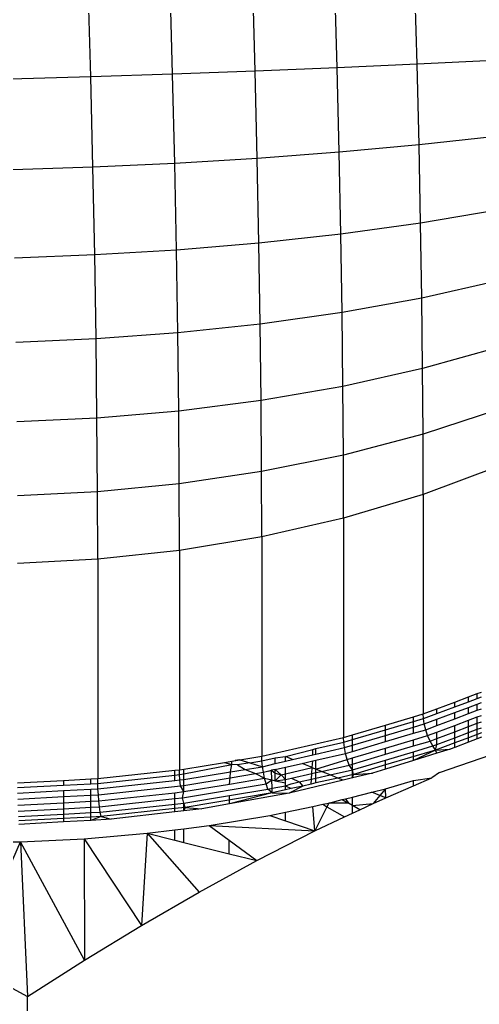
# Model space of a CAD drawing. Header units: millimetres. Extents: x 153 to 4750, y 92 to 3343.
# Drawn here: x 3676.73 to 3680.58, y 2009.88 to 2018.12 of the extents above; entities that cross this region are included whole.
import ezdxf

# ---------------------------------------------------------------- set-up
doc = ezdxf.new("R2010")
doc.units = ezdxf.units.MM

msp = doc.modelspace()

# ---------------------------------------------------------------- linework, layer by layer
for p, q in [((3677.322, 2017.644), (3677.3004, 2018.412)), ((3678.0083, 2017.6664), (3677.9869, 2018.4246)), ((3678.6998, 2017.6915), (3678.679, 2018.4329)), ((3679.3867, 2017.7192), (3679.3665, 2018.4362)), ((3680.0574, 2017.7492), (3680.0382, 2018.4342)), ((3679.3867, 2017.7192), (3678.6998, 2017.6915)), ((3680.0574, 2017.7492), (3679.3867, 2017.7192)), ((3679.4037, 2017.0124), (3679.3867, 2017.7192)), ((3680.7007, 2017.7812), (3680.0574, 2017.7492)), ((3680.0737, 2017.074), (3680.0574, 2017.7492)), ((3677.322, 2017.644), (3676.65, 2017.6243)), ((3678.0083, 2017.6664), (3677.322, 2017.644)), ((3677.3403, 2016.8869), (3677.322, 2017.644)), ((3678.6998, 2017.6915), (3678.0083, 2017.6664)), ((3678.0263, 2016.9189), (3678.0083, 2017.6664)), ((3678.7175, 2016.9607), (3678.6998, 2017.6915)), ((3680.716, 2017.1449), (3680.0737, 2017.074)), ((3680.0737, 2017.074), (3679.4037, 2017.0124)), ((3680.0869, 2016.4184), (3680.0737, 2017.074)), ((3679.4037, 2017.0124), (3678.7175, 2016.9607)), ((3679.4175, 2016.3262), (3679.4037, 2017.0124)), ((3677.3403, 2016.8869), (3676.6684, 2016.8641)), ((3678.0263, 2016.9189), (3677.3403, 2016.8869)), ((3677.355, 2016.1518), (3677.3403, 2016.8869)), ((3678.7175, 2016.9607), (3678.0263, 2016.9189)), ((3678.0409, 2016.1932), (3678.0263, 2016.9189)), ((3678.7318, 2016.2512), (3678.7175, 2016.9607)), ((3680.7285, 2016.5272), (3680.0869, 2016.4184)), ((3680.0869, 2016.4184), (3679.4175, 2016.3262)), ((3680.0969, 2015.7914), (3680.0869, 2016.4184)), ((3679.4175, 2016.3262), (3678.7318, 2016.2512)), ((3679.428, 2015.67), (3679.4175, 2016.3262)), ((3678.7318, 2016.2512), (3678.0409, 2016.1932)), ((3678.7426, 2015.5726), (3678.7318, 2016.2512)), ((3677.355, 2016.1518), (3676.6833, 2016.1261)), ((3678.0409, 2016.1932), (3677.355, 2016.1518)), ((3677.3663, 2015.4489), (3677.355, 2016.1518)), ((3678.052, 2015.4992), (3678.0409, 2016.1932)), ((3680.7379, 2015.9364), (3680.0969, 2015.7914)), ((3680.0969, 2015.7914), (3679.428, 2015.67)), ((3680.1039, 2015.2003), (3680.0969, 2015.7914)), ((3679.428, 2015.67), (3678.7426, 2015.5726)), ((3679.4353, 2015.0512), (3679.428, 2015.67)), ((3678.7426, 2015.5726), (3678.052, 2015.4992)), ((3678.7502, 2014.9328), (3678.7426, 2015.5726)), ((3678.052, 2015.4992), (3677.3663, 2015.4489)), ((3678.0597, 2014.8448), (3678.052, 2015.4992)), ((3677.3663, 2015.4489), (3676.6946, 2015.4203)), ((3677.3741, 2014.7861), (3677.3663, 2015.4489)), ((3680.7445, 2015.3795), (3680.1039, 2015.2003)), ((3680.1039, 2015.2003), (3679.4353, 2015.0512)), ((3680.1079, 2014.6507), (3680.1039, 2015.2003)), ((3679.4353, 2015.0512), (3678.7502, 2014.9328)), ((3679.4395, 2014.4759), (3679.4353, 2015.0512)), ((3678.7502, 2014.9328), (3678.0597, 2014.8448)), ((3678.7545, 2014.338), (3678.7502, 2014.9328)), ((3678.0597, 2014.8448), (3677.3741, 2014.7861)), ((3678.0641, 2014.2364), (3678.0597, 2014.8448)), ((3680.7483, 2014.8615), (3680.1079, 2014.6507)), ((3677.3741, 2014.7861), (3676.7024, 2014.7549)), ((3677.3786, 2014.1698), (3677.3741, 2014.7861)), ((3680.1079, 2014.6507), (3679.4395, 2014.4759)), ((3680.1092, 2014.1464), (3680.1079, 2014.6507)), ((3679.4395, 2014.4759), (3678.7545, 2014.338)), ((3679.4408, 2013.948), (3679.4395, 2014.4759)), ((3678.7545, 2014.338), (3678.0641, 2014.2364)), ((3678.7559, 2013.7921), (3678.7545, 2014.338)), ((3680.7495, 2014.3863), (3680.1092, 2014.1464)), ((3677.3786, 2014.1698), (3676.7069, 2014.1361)), ((3678.0641, 2014.2364), (3677.3786, 2014.1698)), ((3677.3801, 2013.6044), (3677.3786, 2014.1698)), ((3678.0656, 2013.6781), (3678.0641, 2014.2364)), ((3680.1092, 2014.1464), (3679.4408, 2013.948)), ((3680.1092, 2014.1464), (3680.1092, 2012.3092)), ((3679.4408, 2013.948), (3678.7559, 2013.7921)), ((3679.4408, 2013.948), (3679.4408, 2012.1109)), ((3678.7559, 2013.7921), (3678.0656, 2013.6781)), ((3678.7559, 2013.7921), (3678.7559, 2011.955)), ((3678.0656, 2013.6781), (3677.3801, 2013.6044)), ((3678.0656, 2013.6781), (3678.0656, 2011.841)), ((3677.3801, 2013.6044), (3676.7084, 2013.5684)), ((3677.3801, 2013.6044), (3677.3801, 2011.7673)), ((3680.3725, 2012.4079), (3680.4883, 2012.4513)), ((3680.4883, 2012.4513), (3680.5619, 2012.4789)), ((3680.4883, 2012.4113), (3680.4883, 2012.4513)), ((3680.4883, 2012.4113), (3680.5619, 2012.4389)), ((3680.5619, 2012.4789), (3680.596, 2012.4917)), ((3680.5619, 2012.4389), (3680.5619, 2012.4789)), ((3680.5619, 2012.4389), (3680.596, 2012.4517)), ((3680.1092, 2012.3092), (3680.2233, 2012.352)), ((3680.2233, 2012.352), (3680.3725, 2012.4079)), ((3680.2233, 2012.312), (3680.3725, 2012.3679)), ((3680.2233, 2012.312), (3680.2233, 2012.352)), ((3680.3725, 2012.3679), (3680.4883, 2012.4113)), ((3680.3725, 2012.3679), (3680.3725, 2012.4079)), ((3680.3725, 2012.3207), (3680.4883, 2012.3641)), ((3680.4883, 2012.3641), (3680.5619, 2012.3917)), ((3680.4883, 2012.3116), (3680.4883, 2012.3641)), ((3680.5619, 2012.3917), (3680.596, 2012.4045)), ((3680.5619, 2012.3392), (3680.5619, 2012.3917)), ((3680.5619, 2012.3392), (3680.596, 2012.352)), ((3679.7931, 2012.2154), (3680.0275, 2012.285)), ((3680.0275, 2012.285), (3680.1092, 2012.3092)), ((3680.0275, 2012.2451), (3680.0275, 2012.285)), ((3680.0275, 2012.2451), (3680.1113, 2012.27)), ((3680.1113, 2012.27), (3680.1092, 2012.3092)), ((3680.1113, 2012.27), (3680.2233, 2012.312)), ((3680.118, 2012.2253), (3680.1113, 2012.27)), ((3680.118, 2012.2253), (3680.2233, 2012.2648)), ((3680.2233, 2012.2648), (3680.3725, 2012.3207)), ((3680.2233, 2012.2123), (3680.3725, 2012.2682)), ((3680.2233, 2012.2123), (3680.2233, 2012.2648)), ((3680.3725, 2012.2682), (3680.3725, 2012.3207)), ((3680.3725, 2012.2682), (3680.4883, 2012.3116)), ((3680.4883, 2012.3116), (3680.5619, 2012.3392)), ((3680.4883, 2012.2566), (3680.5619, 2012.2843)), ((3680.5619, 2012.2843), (3680.596, 2012.297)), ((3680.5619, 2012.2303), (3680.5619, 2012.2843)), ((3679.5171, 2012.1335), (3679.7931, 2012.2154)), ((3679.7931, 2012.1756), (3680.0275, 2012.2451)), ((3679.7931, 2012.1756), (3679.7931, 2012.2154)), ((3679.7931, 2012.1289), (3680.0275, 2012.1985)), ((3680.0274, 2012.1469), (3680.0275, 2012.1985)), ((3680.0275, 2012.1985), (3680.0275, 2012.2451)), ((3680.0275, 2012.1985), (3680.118, 2012.2253)), ((3680.1296, 2012.1772), (3680.118, 2012.2253)), ((3680.1296, 2012.1772), (3680.2233, 2012.2123)), ((3680.2233, 2012.1573), (3680.3725, 2012.2132)), ((3680.3725, 2012.2132), (3680.4883, 2012.2566)), ((3680.3725, 2012.1593), (3680.3725, 2012.2132)), ((3680.3725, 2012.1593), (3680.4883, 2012.2027)), ((3680.4883, 2012.2027), (3680.4883, 2012.2566)), ((3680.4883, 2012.2027), (3680.5619, 2012.2303)), ((3680.4883, 2012.1529), (3680.4883, 2012.2027)), ((3680.4883, 2012.1529), (3680.5619, 2012.1805)), ((3680.5619, 2012.2303), (3680.596, 2012.243)), ((3680.5619, 2012.1805), (3680.5619, 2012.2303)), ((3680.5619, 2012.1805), (3680.596, 2012.1933)), ((3680.5619, 2012.1376), (3680.5619, 2012.1805)), ((3678.7559, 2011.955), (3679.4408, 2012.1109)), ((3679.4408, 2012.1109), (3679.5171, 2012.1335)), ((3679.4425, 2012.0716), (3679.4408, 2012.1109)), ((3679.5171, 2012.0937), (3679.7931, 2012.1756)), ((3679.5171, 2012.0937), (3679.5171, 2012.1335)), ((3679.5171, 2012.047), (3679.7931, 2012.1289)), ((3679.7931, 2012.1289), (3679.7931, 2012.1756)), ((3679.7931, 2012.0773), (3680.0274, 2012.1469)), ((3679.7931, 2012.0773), (3679.7931, 2012.1289)), ((3680.0274, 2012.1469), (3680.1296, 2012.1772)), ((3680.0274, 2012.0932), (3680.1459, 2012.1283)), ((3680.1459, 2012.1283), (3680.1296, 2012.1772)), ((3680.1459, 2012.1283), (3680.2233, 2012.1573)), ((3680.1659, 2012.0818), (3680.1459, 2012.1283)), ((3680.1659, 2012.0818), (3680.2233, 2012.1033)), ((3680.2233, 2012.1033), (3680.3725, 2012.1593)), ((3680.2233, 2012.1033), (3680.2233, 2012.1573)), ((3680.2233, 2012.0536), (3680.3725, 2012.1095)), ((3680.2233, 2012.0536), (3680.2233, 2012.1033)), ((3680.3725, 2012.1095), (3680.3725, 2012.1593)), ((3680.3725, 2012.1095), (3680.4883, 2012.1529)), ((3680.4883, 2012.11), (3680.3725, 2012.0666)), ((3680.3725, 2012.0666), (3680.3725, 2012.1095)), ((3680.4883, 2012.11), (3680.4883, 2012.1529)), ((3680.5619, 2012.1376), (3680.4883, 2012.11)), ((3680.4883, 2012.0733), (3680.4883, 2012.11)), ((3680.5619, 2012.1016), (3680.4883, 2012.0733)), ((3680.596, 2012.1504), (3680.5619, 2012.1376)), ((3680.5619, 2012.1016), (3680.5619, 2012.1376)), ((3680.596, 2012.1147), (3680.5619, 2012.1016)), ((3679.1826, 2012.0124), (3679.2093, 2012.0185)), ((3679.2093, 2012.0185), (3679.4425, 2012.0716)), ((3679.2093, 2011.9722), (3679.448, 2012.0265)), ((3679.2093, 2011.9722), (3679.2093, 2012.0185)), ((3679.4425, 2012.0716), (3679.5171, 2012.0937)), ((3679.448, 2012.0265), (3679.4425, 2012.0716)), ((3679.448, 2012.0265), (3679.5171, 2012.047)), ((3679.4576, 2011.9778), (3679.448, 2012.0265)), ((3679.517, 2011.9954), (3679.7931, 2012.0773)), ((3679.517, 2011.9954), (3679.5171, 2012.047)), ((3679.517, 2011.9417), (3679.7931, 2012.0236)), ((3679.5171, 2012.047), (3679.5171, 2012.0937)), ((3679.7931, 2012.0236), (3680.0274, 2012.0932)), ((3679.7931, 2011.9712), (3680.0274, 2012.0407)), ((3679.7931, 2011.9712), (3679.7931, 2012.0236)), ((3680.0274, 2012.0407), (3680.0274, 2012.0932)), ((3680.0274, 2012.0407), (3680.1659, 2012.0818)), ((3680.0274, 2011.9928), (3680.1884, 2012.0405)), ((3680.1884, 2012.0405), (3680.1659, 2012.0818)), ((3680.1884, 2012.0405), (3680.2233, 2012.0536)), ((3680.2117, 2012.0064), (3680.1884, 2012.0405)), ((3680.3725, 2012.0666), (3680.2117, 2012.0064)), ((3680.2117, 2012.0064), (3680.2233, 2012.0536)), ((3680.3725, 2012.0288), (3680.3347, 2012.0143)), ((3680.4883, 2012.0733), (3680.3725, 2012.0288)), ((3680.3725, 2012.0288), (3680.3725, 2012.0666)), ((3678.5702, 2011.9243), (3678.7559, 2011.955)), ((3678.7573, 2011.9156), (3678.7559, 2011.955)), ((3678.7573, 2011.9156), (3678.8669, 2011.9405)), ((3678.8669, 2011.9405), (3678.9543, 2011.9525)), ((3678.8669, 2011.8942), (3678.8669, 2011.9405)), ((3678.9543, 2011.9525), (3679.1826, 2012.0124)), ((3678.9543, 2011.9141), (3678.9543, 2011.9525)), ((3679.0143, 2011.9278), (3678.9543, 2011.9525)), ((3679.0143, 2011.9278), (3679.1826, 2011.9661)), ((3679.1826, 2011.9661), (3679.1826, 2012.0124)), ((3679.1826, 2011.9661), (3679.2093, 2011.9722)), ((3679.2093, 2011.9213), (3679.4576, 2011.9778)), ((3679.4576, 2011.9778), (3679.517, 2011.9954)), ((3679.471, 2011.9281), (3679.4576, 2011.9778)), ((3679.471, 2011.9281), (3679.517, 2011.9417)), ((3679.517, 2011.8893), (3679.7931, 2011.9712)), ((3679.517, 2011.8893), (3679.517, 2011.9417)), ((3680.2117, 2012.0064), (3679.7931, 2011.8821)), ((3679.7931, 2011.9232), (3680.0274, 2011.9928)), ((3680.2117, 2012.0064), (3680.0274, 2011.9192)), ((3680.0274, 2011.9192), (3680.0274, 2011.9928)), ((3680.2233, 2011.9798), (3680.0274, 2011.9192)), ((3680.2117, 2012.0064), (3680.3347, 2012.0143)), ((3680.2233, 2011.9798), (3680.2117, 2012.0064)), ((3680.3347, 2012.0143), (3680.2233, 2011.9798)), ((3680.2442, 2011.8174), (3680.6766, 2011.967)), ((3678.1018, 2011.847), (3678.444, 2011.9035)), ((3678.1018, 2011.8073), (3678.5042, 2011.8853)), ((3678.444, 2011.9035), (3678.5042, 2011.9134)), ((3678.444, 2011.9035), (3678.5042, 2011.8853)), ((3678.4947, 2011.8239), (3678.5042, 2011.8853)), ((3678.5042, 2011.9134), (3678.5702, 2011.9243)), ((3678.5042, 2011.8853), (3678.5042, 2011.9134)), ((3678.5527, 2011.8818), (3678.5042, 2011.8853)), ((3678.5702, 2011.9243), (3678.5337, 2011.9183)), ((3678.6553, 2011.8987), (3678.5527, 2011.8818)), ((3678.5527, 2011.8818), (3678.6151, 2011.8432)), ((3678.5702, 2011.9243), (3678.6553, 2011.8987)), ((3678.6151, 2011.8432), (3678.7621, 2011.8666)), ((3678.6553, 2011.8987), (3678.7573, 2011.9156)), ((3678.6553, 2011.8987), (3678.7621, 2011.8666)), ((3678.7621, 2011.8666), (3678.7573, 2011.9156)), ((3678.7621, 2011.8666), (3678.8669, 2011.8942)), ((3678.769, 2011.821), (3678.7621, 2011.8666)), ((3678.8668, 2011.8433), (3678.9543, 2011.8632)), ((3678.8669, 2011.8942), (3678.9543, 2011.9141)), ((3678.9543, 2011.9141), (3679.0143, 2011.9278)), ((3678.9543, 2011.8632), (3679.0939, 2011.895)), ((3678.9543, 2011.808), (3678.9543, 2011.8632)), ((3678.9543, 2011.808), (3679.1787, 2011.86)), ((3679.0939, 2011.895), (3679.1826, 2011.9152)), ((3679.1787, 2011.86), (3679.0939, 2011.895)), ((3679.1751, 2011.8094), (3679.1787, 2011.86)), ((3679.1787, 2011.86), (3679.1826, 2011.9152)), ((3679.1787, 2011.86), (3679.2093, 2011.8474)), ((3679.1826, 2011.9152), (3679.2093, 2011.9213)), ((3679.2093, 2011.8474), (3679.471, 2011.9281)), ((3679.2093, 2011.8474), (3679.2093, 2011.9213)), ((3679.2566, 2011.828), (3679.4875, 2011.8805)), ((3679.4875, 2011.8805), (3679.471, 2011.9281)), ((3679.4875, 2011.8805), (3679.517, 2011.8893)), ((3679.517, 2011.8413), (3679.4875, 2011.8805)), ((3679.517, 2011.8413), (3679.7931, 2011.9232)), ((3679.517, 2011.8413), (3679.517, 2011.8893)), ((3679.7931, 2011.8821), (3679.5251, 2011.8026)), ((3679.7931, 2011.8821), (3679.7931, 2011.9232)), ((3680.0274, 2011.9192), (3679.7931, 2011.8467)), ((3679.7931, 2011.8467), (3679.7931, 2011.8821)), ((3677.3801, 2011.7673), (3678.0266, 2011.8368)), ((3677.3806, 2011.7278), (3678.0266, 2011.7972)), ((3678.0266, 2011.8368), (3678.0656, 2011.841)), ((3678.0266, 2011.7972), (3678.0266, 2011.8368)), ((3678.0266, 2011.7972), (3678.0665, 2011.8015)), ((3678.0266, 2011.7514), (3678.0266, 2011.7972)), ((3678.0656, 2011.841), (3678.1018, 2011.847)), ((3678.0665, 2011.8015), (3678.0656, 2011.841)), ((3678.0665, 2011.8015), (3678.1018, 2011.8073)), ((3678.0696, 2011.756), (3678.0665, 2011.8015)), ((3678.1018, 2011.8073), (3678.1018, 2011.847)), ((3678.1018, 2011.7612), (3678.4947, 2011.8239)), ((3678.1018, 2011.7612), (3678.1018, 2011.8073)), ((3678.1018, 2011.7109), (3678.4895, 2011.7749)), ((3678.4838, 2011.7218), (3678.4895, 2011.7749)), ((3678.4838, 2011.7218), (3678.7794, 2011.7706)), ((3678.4895, 2011.7749), (3678.4947, 2011.8239)), ((3678.4895, 2011.7749), (3678.7023, 2011.81)), ((3678.4947, 2011.8239), (3678.6151, 2011.8432)), ((3678.6151, 2011.8432), (3678.7023, 2011.81)), ((3678.7023, 2011.81), (3678.769, 2011.821)), ((3678.7023, 2011.81), (3678.7794, 2011.7706)), ((3678.769, 2011.821), (3678.8377, 2011.8367)), ((3678.7794, 2011.7706), (3678.769, 2011.821)), ((3678.7922, 2011.7223), (3678.7794, 2011.7706)), ((3678.7794, 2011.7706), (3678.8401, 2011.7576)), ((3678.8112, 2011.8306), (3678.8377, 2011.8367)), ((3678.8668, 2011.8433), (3678.8377, 2011.8367)), ((3678.8377, 2011.8367), (3678.8668, 2011.8134)), ((3678.8401, 2011.7576), (3678.8377, 2011.8367)), ((3678.8668, 2011.8433), (3678.9168, 2011.798)), ((3678.8668, 2011.8134), (3678.8668, 2011.8433)), ((3678.8668, 2011.7474), (3678.8668, 2011.8134)), ((3678.8668, 2011.8134), (3678.9168, 2011.798)), ((3678.8668, 2011.7474), (3678.9168, 2011.798)), ((3678.9168, 2011.798), (3678.9543, 2011.808)), ((3678.9168, 2011.798), (3678.9543, 2011.7591)), ((3678.9543, 2011.7591), (3678.9543, 2011.808)), ((3678.9543, 2011.7591), (3679.006, 2011.7709)), ((3679.006, 2011.7709), (3679.1751, 2011.8094)), ((3679.006, 2011.7709), (3679.0701, 2011.7391)), ((3679.1718, 2011.7623), (3679.1751, 2011.8094)), ((3679.1718, 2011.7623), (3679.2093, 2011.7709)), ((3679.1751, 2011.8094), (3679.2093, 2011.8172)), ((3679.2093, 2011.8172), (3679.2093, 2011.8474)), ((3679.2566, 2011.828), (3679.2093, 2011.8474)), ((3679.2093, 2011.8172), (3679.2566, 2011.828)), ((3679.2093, 2011.7709), (3679.2093, 2011.8172)), ((3679.2093, 2011.7709), (3679.3287, 2011.7982)), ((3679.3917, 2011.7723), (3679.2093, 2011.7307)), ((3679.2093, 2011.7307), (3679.2093, 2011.7709)), ((3679.3287, 2011.7982), (3679.2566, 2011.828)), ((3679.3287, 2011.7982), (3679.517, 2011.8413)), ((3679.3917, 2011.7723), (3679.3287, 2011.7982)), ((3679.5251, 2011.8026), (3679.3917, 2011.7723)), ((3679.4376, 2011.7534), (3679.3917, 2011.7723)), ((3679.517, 2011.7725), (3679.4376, 2011.7534)), ((3679.517, 2011.7725), (3679.517, 2011.8413)), ((3679.5251, 2011.8026), (3679.517, 2011.8413)), ((3679.6822, 2011.8123), (3679.517, 2011.7725)), ((3679.517, 2011.7725), (3679.5251, 2011.8026)), ((3679.5251, 2011.8026), (3679.6822, 2011.8123)), ((3679.7931, 2011.8467), (3679.6822, 2011.8123)), ((3680.0274, 2011.7528), (3680.1816, 2011.773)), ((3680.0274, 2011.7063), (3680.1816, 2011.773)), ((3680.2442, 2011.8174), (3680.1816, 2011.773)), ((3676.7084, 2011.7312), (3677.0933, 2011.7519)), ((3676.7086, 2011.6917), (3677.0933, 2011.7123)), ((3677.0933, 2011.7519), (3677.3225, 2011.7642)), ((3677.0933, 2011.7519), (3677.0933, 2011.7123)), ((3677.0933, 2011.7123), (3677.3225, 2011.7246)), ((3677.3225, 2011.7642), (3677.3801, 2011.7673)), ((3677.3225, 2011.7246), (3677.3225, 2011.7642)), ((3677.3225, 2011.7246), (3677.3806, 2011.7278)), ((3677.3806, 2011.7278), (3677.3801, 2011.7673)), ((3677.3825, 2011.6821), (3677.3806, 2011.7278)), ((3677.3825, 2011.6821), (3678.0266, 2011.7514)), ((3677.3857, 2011.6323), (3678.0749, 2011.7064)), ((3678.0266, 2011.7514), (3678.0696, 2011.756)), ((3678.0696, 2011.756), (3678.1018, 2011.7612)), ((3678.0749, 2011.7064), (3678.0696, 2011.756)), ((3678.0749, 2011.7064), (3678.1018, 2011.7109)), ((3678.1018, 2011.6587), (3678.0749, 2011.7064)), ((3678.0914, 2011.6065), (3678.7922, 2011.7223)), ((3678.1018, 2011.7109), (3678.1018, 2011.7612)), ((3678.1018, 2011.6587), (3678.4838, 2011.7218)), ((3678.1018, 2011.6587), (3678.1018, 2011.7109)), ((3678.7922, 2011.7223), (3678.8401, 2011.7576)), ((3678.8066, 2011.6788), (3678.7922, 2011.7223)), ((3678.8066, 2011.6788), (3678.8422, 2011.687)), ((3678.8401, 2011.7576), (3678.8668, 2011.7474)), ((3678.8422, 2011.687), (3678.8401, 2011.7576)), ((3678.8422, 2011.687), (3678.9543, 2011.7061)), ((3678.8434, 2011.6474), (3678.8422, 2011.687)), ((3678.8668, 2011.7474), (3678.9543, 2011.7591)), ((3678.8668, 2011.7474), (3678.9543, 2011.7316)), ((3678.9543, 2011.7316), (3678.9543, 2011.7591)), ((3678.9543, 2011.7061), (3678.9543, 2011.7316)), ((3678.9543, 2011.7061), (3679.0006, 2011.7232)), ((3678.9543, 2011.6727), (3678.9543, 2011.7061)), ((3678.9543, 2011.7061), (3679.0021, 2011.6836)), ((3679.4376, 2011.7534), (3678.9856, 2011.6444)), ((3679.0983, 2011.7055), (3678.9856, 2011.6444)), ((3679.0006, 2011.7232), (3679.0701, 2011.7391)), ((3679.0983, 2011.7055), (3679.0021, 2011.6836)), ((3679.0701, 2011.7391), (3679.1718, 2011.7623)), ((3679.0701, 2011.7391), (3679.0983, 2011.7055)), ((3679.1689, 2011.7215), (3679.0983, 2011.7055)), ((3679.1689, 2011.7215), (3679.1718, 2011.7623)), ((3679.2093, 2011.7307), (3679.1689, 2011.7215)), ((3679.7931, 2011.683), (3680.0274, 2011.7528)), ((3679.7953, 2011.6059), (3680.0274, 2011.7063)), ((3680.0274, 2011.7063), (3680.0274, 2011.7528)), ((3676.7092, 2011.646), (3677.0933, 2011.6666)), ((3676.7103, 2011.5961), (3677.0933, 2011.6166)), ((3677.0933, 2011.6666), (3677.3225, 2011.6789)), ((3677.0933, 2011.6666), (3677.0933, 2011.6166)), ((3677.0933, 2011.6166), (3677.3225, 2011.6289)), ((3677.0933, 2011.6166), (3677.0933, 2011.5651)), ((3677.3225, 2011.6789), (3677.3825, 2011.6821)), ((3677.3225, 2011.6289), (3677.3225, 2011.6789)), ((3677.3225, 2011.6289), (3677.3857, 2011.6323)), ((3677.3225, 2011.5774), (3677.3225, 2011.6289)), ((3677.3857, 2011.6323), (3677.3825, 2011.6821)), ((3677.3901, 2011.5811), (3677.3857, 2011.6323)), ((3677.3901, 2011.5811), (3678.0266, 2011.6495)), ((3678.0266, 2011.6495), (3678.1018, 2011.6587)), ((3678.0266, 2011.5996), (3678.0266, 2011.6495)), ((3678.0266, 2011.5996), (3678.0914, 2011.6065)), ((3678.0914, 2011.6065), (3678.1018, 2011.6587)), ((3678.1018, 2011.5624), (3678.0914, 2011.6065)), ((3678.1018, 2011.5624), (3678.4838, 2011.6255)), ((3678.8434, 2011.6474), (3678.1123, 2011.5254)), ((3678.8434, 2011.6474), (3678.4837, 2011.5555)), ((3678.9856, 2011.6444), (3678.4837, 2011.5555)), ((3678.4837, 2011.5555), (3678.4838, 2011.6255)), ((3678.4838, 2011.6255), (3678.8066, 2011.6788)), ((3678.8434, 2011.6474), (3678.8066, 2011.6788)), ((3678.9543, 2011.6727), (3678.8434, 2011.6474)), ((3678.8434, 2011.6474), (3678.9856, 2011.6444)), ((3679.0021, 2011.6836), (3678.9543, 2011.6727)), ((3679.4578, 2011.5983), (3679.5169, 2011.6132)), ((3679.5169, 2011.6132), (3679.6787, 2011.654)), ((3679.5169, 2011.5411), (3679.5169, 2011.6132)), ((3679.6787, 2011.654), (3679.7931, 2011.683)), ((3679.7455, 2011.6265), (3679.6787, 2011.654)), ((3679.7455, 2011.6265), (3679.6896, 2011.5602)), ((3679.6896, 2011.5602), (3679.7953, 2011.6059)), ((3679.7931, 2011.683), (3679.7455, 2011.6265)), ((3679.7953, 2011.6059), (3679.7455, 2011.6265)), ((3679.7953, 2011.6059), (3679.7931, 2011.683)), ((3676.7118, 2011.5447), (3677.0933, 2011.5651)), ((3677.0933, 2011.5651), (3677.3225, 2011.5774)), ((3677.0933, 2011.5651), (3677.0933, 2011.5155)), ((3677.0933, 2011.5155), (3677.3225, 2011.5278)), ((3677.3225, 2011.5774), (3677.3901, 2011.5811)), ((3677.3225, 2011.5278), (3677.3225, 2011.5774)), ((3677.3225, 2011.5278), (3677.3956, 2011.5317)), ((3677.3225, 2011.4829), (3677.3225, 2011.5278)), ((3677.3956, 2011.5317), (3677.3901, 2011.5811)), ((3677.3956, 2011.5317), (3678.0266, 2011.5996)), ((3677.4018, 2011.4872), (3677.3956, 2011.5317)), ((3677.4018, 2011.4872), (3678.0266, 2011.5544)), ((3678.0266, 2011.5544), (3678.0266, 2011.5996)), ((3678.0266, 2011.5544), (3678.1018, 2011.5624)), ((3678.0266, 2011.5161), (3678.0266, 2011.5544)), ((3678.1123, 2011.5254), (3678.0266, 2011.5161)), ((3678.1018, 2011.4972), (3678.1018, 2011.5624)), ((3678.1123, 2011.5254), (3678.1018, 2011.5624)), ((3678.1123, 2011.5254), (3678.1018, 2011.4972)), ((3678.1123, 2011.5254), (3678.253, 2011.5147)), ((3678.4837, 2011.5555), (3678.253, 2011.5147)), ((3678.9543, 2011.487), (3679.1827, 2011.5347)), ((3679.1827, 2011.5347), (3679.2669, 2011.5522)), ((3679.2004, 2011.3294), (3679.1827, 2011.5347)), ((3679.3014, 2011.5322), (3679.2004, 2011.3294)), ((3679.2669, 2011.5522), (3679.3165, 2011.5627)), ((3679.2669, 2011.5522), (3679.3014, 2011.5322)), ((3679.3165, 2011.5627), (3679.3014, 2011.5322)), ((3679.3014, 2011.5322), (3679.4486, 2011.4465)), ((3679.3165, 2011.5627), (3679.4297, 2011.5912)), ((3679.4812, 2011.5616), (3679.3165, 2011.5627)), ((3679.4297, 2011.5912), (3679.4578, 2011.5983)), ((3679.4297, 2011.5912), (3679.4812, 2011.5616)), ((3679.4578, 2011.5983), (3679.4812, 2011.5616)), ((3679.5169, 2011.5411), (3679.4812, 2011.5616)), ((3679.5169, 2011.5411), (3679.6896, 2011.5602)), ((3679.5169, 2011.4787), (3679.5169, 2011.5411)), ((3679.5765, 2011.5068), (3679.5169, 2011.5411)), ((3679.5765, 2011.5068), (3679.6896, 2011.5602)), ((3676.7138, 2011.4951), (3677.0933, 2011.5155)), ((3676.7159, 2011.4503), (3677.0933, 2011.4706)), ((3677.0933, 2011.5155), (3677.0933, 2011.4706)), ((3677.0933, 2011.4706), (3677.3225, 2011.4829)), ((3677.0933, 2011.4706), (3677.0933, 2011.4327)), ((3677.3225, 2011.445), (3677.0933, 2011.4327)), ((3677.3225, 2011.4829), (3677.4018, 2011.4872)), ((3677.3225, 2011.445), (3677.3225, 2011.4829)), ((3677.4081, 2011.4496), (3677.3225, 2011.4171)), ((3677.4081, 2011.4496), (3677.3225, 2011.445)), ((3677.3225, 2011.4171), (3677.3225, 2011.445)), ((3677.4081, 2011.4496), (3677.4018, 2011.4872)), ((3678.0266, 2011.5161), (3677.4081, 2011.4496)), ((3677.4081, 2011.4496), (3677.4943, 2011.4268)), ((3678.0266, 2011.4885), (3677.4943, 2011.4268)), ((3678.0266, 2011.4885), (3678.0266, 2011.5161)), ((3678.1018, 2011.4972), (3678.0266, 2011.4885)), ((3678.253, 2011.5147), (3678.1018, 2011.4972)), ((3678.3144, 2011.3748), (3678.8221, 2011.4594)), ((3678.8221, 2011.4594), (3678.9543, 2011.487)), ((3678.8221, 2011.4594), (3678.9543, 2011.414)), ((3678.9543, 2011.414), (3678.9543, 2011.487)), ((3679.2004, 2011.3294), (3679.4486, 2011.4465)), ((3679.4486, 2011.4465), (3679.5169, 2011.4787)), ((3679.5169, 2011.4787), (3679.5765, 2011.5068)), ((3677.0933, 2011.4327), (3676.7181, 2011.4126)), ((3677.0933, 2011.4041), (3676.7203, 2011.3829)), ((3677.0933, 2011.4327), (3677.0933, 2011.4041)), ((3677.3225, 2011.4171), (3677.0933, 2011.4041)), ((3677.4943, 2011.4268), (3677.3225, 2011.4171)), ((3678.1018, 2011.3481), (3678.3144, 2011.3748)), ((3678.3144, 2011.3748), (3679.2004, 2011.3294)), ((3678.3144, 2011.3748), (3678.4835, 2011.2507)), ((3678.9543, 2011.414), (3679.2004, 2011.3294)), ((3677.266, 2011.2638), (3677.7946, 2011.3094)), ((3677.7946, 2011.3094), (3677.7483, 2010.5387)), ((3677.7946, 2011.3094), (3678.0266, 2011.3386)), ((3677.7946, 2011.3094), (3678.23, 2010.8175)), ((3677.7946, 2011.3094), (3678.0266, 2011.2519)), ((3678.0266, 2011.3386), (3678.1018, 2011.3481)), ((3678.0266, 2011.2519), (3678.0266, 2011.3386)), ((3678.1018, 2011.2332), (3678.1018, 2011.3481)), ((3678.714, 2011.0815), (3679.2004, 2011.3294)), ((3676.1967, 2011.2344), (3676.7322, 2011.2388)), ((3676.2876, 2010.2187), (3676.7322, 2011.2388)), ((3676.7322, 2011.2388), (3677.266, 2011.2638)), ((3676.7322, 2011.2388), (3676.7912, 2009.9416)), ((3677.2688, 2010.2463), (3676.7322, 2011.2388)), ((3677.266, 2011.2638), (3677.7483, 2010.5387)), ((3677.266, 2011.2638), (3677.2688, 2010.2463)), ((3678.0266, 2011.2519), (3678.1018, 2011.2332)), ((3678.1018, 2011.2332), (3678.4834, 2011.1387)), ((3678.4834, 2011.1387), (3678.4835, 2011.2507)), ((3678.4835, 2011.2507), (3678.714, 2011.0815)), ((3678.4834, 2011.1387), (3678.714, 2011.0815)), ((3678.23, 2010.8175), (3678.714, 2011.0815)), ((3677.7483, 2010.5387), (3678.23, 2010.8175)), ((3677.2688, 2010.2463), (3677.7483, 2010.5387)), ((3676.2876, 2010.2187), (3676.7912, 2009.9416)), ((3676.7912, 2009.9416), (3677.2688, 2010.2463)), ((3676.7912, 2004.5765), (3676.7912, 2009.9416))]:
    msp.add_line(p, q)

doc.saveas('drawing.dxf')
